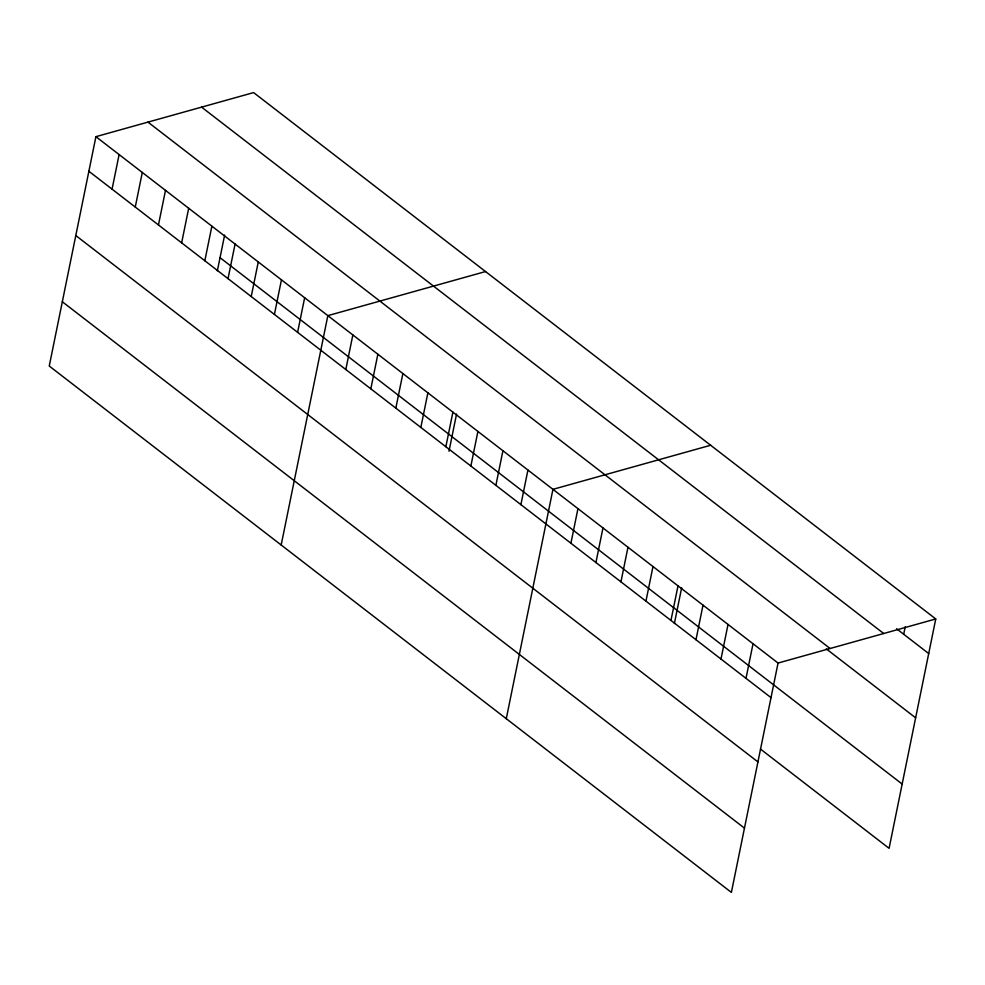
<?xml version="1.0" encoding="UTF-8"?>
<svg xmlns="http://www.w3.org/2000/svg" width="985" height="985" viewBox="0 0 985 985"><rect width="100%" height="100%" fill="white"/><g stroke="black" fill="none" stroke-linecap="round" stroke-linejoin="round"><path stroke-width="1.48" d="M935.75 618.962L253.613 92.59L95.914 136.669L49.25 366.038L731.387 892.41L778.051 663.053L935.75 618.962L889.086 848.331L760.457 749.068M112.068 189.157L119.111 154.571M135.265 207.059L142.296 172.461M158.45 224.949L165.492 190.364M181.646 242.852L188.689 208.254M204.843 260.742L211.874 226.156M217.353 270.826L224.629 235.095M228.027 278.644L235.07 244.046M251.224 296.547L258.267 261.948M274.421 314.437L281.451 279.851M297.605 332.339L304.648 297.741M281.181 545L327.845 315.643L485.543 271.552M345.809 369.535L352.852 334.937M370.828 388.829L377.858 354.243M395.835 408.135L402.877 373.537M420.841 427.428L427.884 392.843M445.86 446.734L452.891 412.149M448.988 451.253L456.548 414.069M470.867 466.04L477.91 431.442M495.886 485.334L502.916 450.748M520.893 504.64L527.935 470.042M506.278 718.705L552.942 489.348L710.653 445.257M570.918 543.24L577.949 508.642M595.925 562.534L602.968 527.948M620.944 581.839L627.974 547.241M645.951 601.145L652.993 566.547M670.957 620.439L678 585.853M674.38 623.493L681.657 587.774M695.976 639.745L703.007 605.147M720.983 659.039L728.026 624.453M746.002 678.345L753.033 643.747M903.701 634.254L905.227 626.743M896.559 628.738L928.707 653.56M201.58 107.131L883.705 633.515M147.959 122.115L830.084 648.499M826.304 648.906L915.631 717.831M95.914 136.669L778.051 663.053M220.037 257.676L902.162 784.06M88.872 171.267L771.009 697.639M75.796 235.538L757.933 761.922M62.326 301.755L744.463 828.139"/></g></svg>
